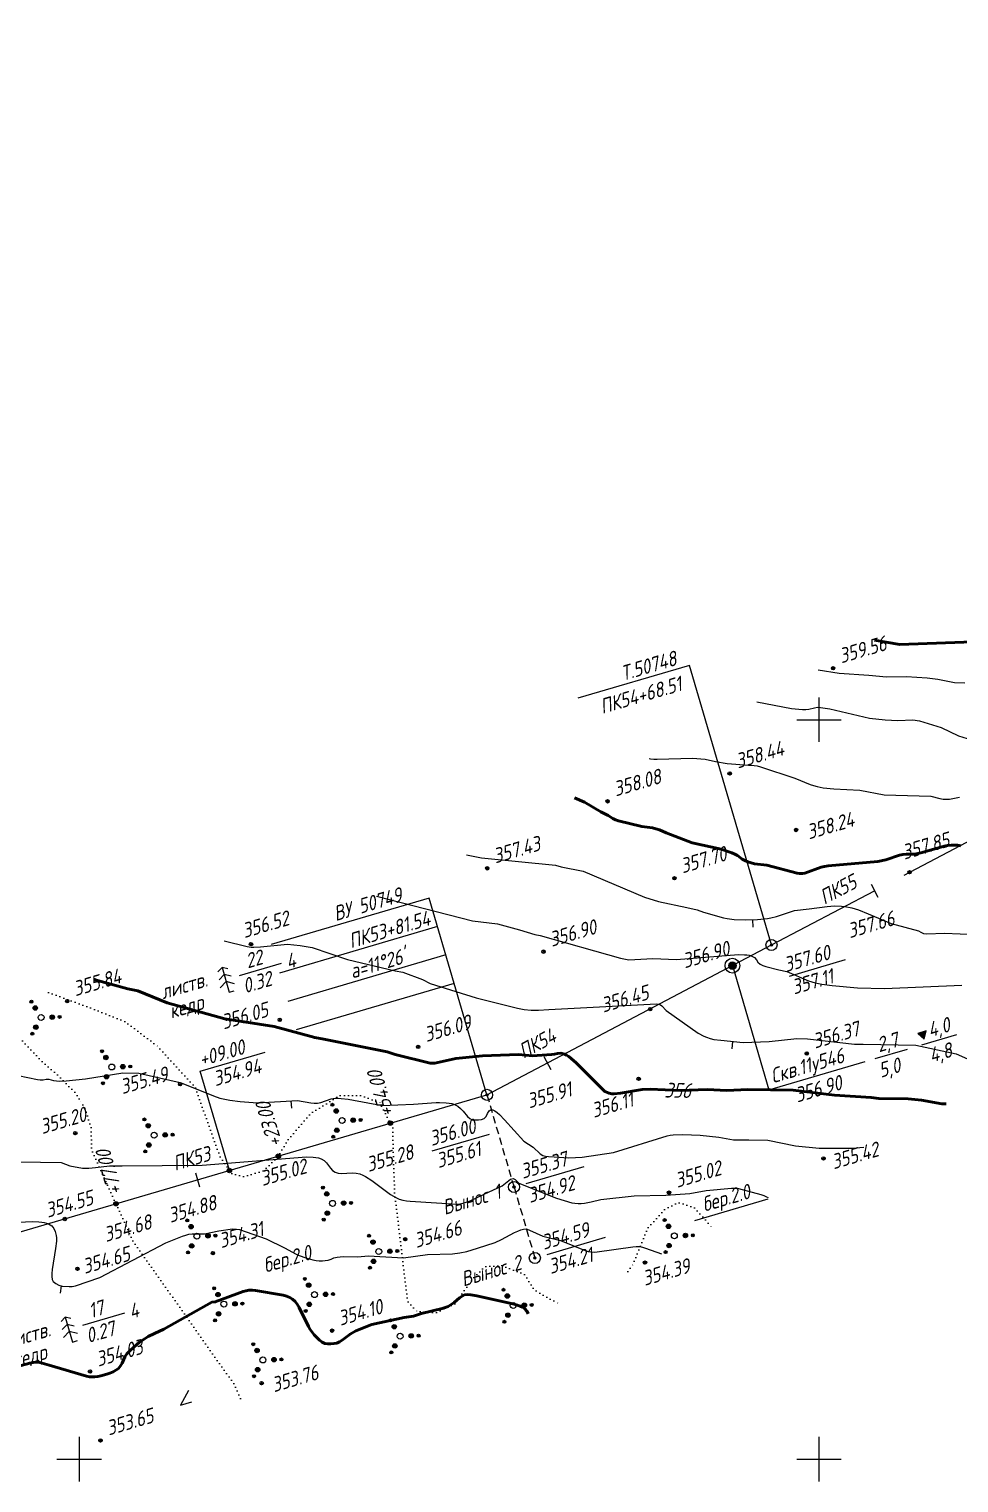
# Model space of a CAD drawing. Extents: x 1517648 to 1519685, y 2184577 to 2185456.
# Drawn here: x 1518986.5 to 1519237.8, y 2184993.6 to 2185386.8 of the extents above; entities that cross this region are included whole.
import ezdxf
from ezdxf.enums import TextEntityAlignment as Align

# ---------------------------------------------------------------- set-up
doc = ezdxf.new("R2010")
doc.units = 0
doc.linetypes.add('ИИDot', pattern=[1, 0, -1])
doc.linetypes.add('ИИHidden', pattern=[3, 2, -1])
for name, color, linetype, lineweight in [('ИИ_ГЕОПУНКТ_025', 7, 'Continuous', 25), ('ИИ_ГЕОСЕТКА_025', 3, 'Continuous', 25), ('ИИ_КОНТУР_025', 7, 'ИИDot', 25), ('ИИ_ОТМЕТКА_025', 7, 'Continuous', 25), ('ИИ_ПИКЕТАЖ_025', 7, 'Continuous', 25), ('ИИ_РЕЛЬЕФ_025', 34, 'Continuous', 25), ('ИИ_РЕЛЬЕФ_050', 34, 'Continuous', 50), ('ИИ_СКВАЖИНА_025', 7, 'Continuous', 25), ('ИИ_ТЕКСТ_025', 7, 'Continuous', 25), ('ИИ_ТРАССА_ТРУБ_025', 7, 'Continuous', 25), ('ИИ_УГОДЬЯ_025', 7, 'Continuous', 25)]:
    doc.layers.add(name, color=color, linetype=linetype, lineweight=lineweight)
doc.styles.add('VNIPISIMPLEXCUR', font='simplex.shx', dxfattribs={"width": 0.8, "oblique": 15})

# ---------------------------------------------------------------- blocks, each defined once
blk = doc.blocks.new('PICKET')
at = {"color": 0, "linetype": 'Continuous', "lineweight": 25}
for p, q in [((-0.23, 0), (0.23, 0)), ((0, 0.23), (0, -0.23))]:
    blk.add_line(p, q, dxfattribs=at)
blk.add_circle((0, 0), 0.23, dxfattribs=at)
at = {"color": 0, "linetype": 'Continuous', "style": 'VNIPISIMPLEXCUR', "oblique": 15, "width": 0.8}
blk.add_attdef('OTMETKA', (1.25, 0.3), '', height=2, dxfattribs=at)
at = {"color": 8, "linetype": 'Continuous', "style": 'VNIPISIMPLEXCUR', "oblique": 15, "width": 0.8, "flags": 1}
blk.add_attdef('NOMER', (1.25, -2.7), '', height=2, dxfattribs=at)
blk = doc.blocks.new('ИИ053952')
at = {"linetype": 'Continuous', "lineweight": 25}
h = blk.add_hatch(color=0, dxfattribs=at)
edge = h.paths.add_edge_path()
edge.add_arc((-1.31, 2.13), 0.2, 0, 360)
h = blk.add_hatch(color=0, dxfattribs=at)
edge = h.paths.add_edge_path()
edge.add_arc((-0.79, 1.28), 0.3, 0, 360)
h = blk.add_hatch(color=0, dxfattribs=at)
edge = h.paths.add_edge_path()
edge.add_arc((1.5, 0.04), 0.3, 0, 360)
h = blk.add_hatch(color=0, dxfattribs=at)
edge = h.paths.add_edge_path()
edge.add_arc((2.5, 0.07), 0.2, 0, 360)
h = blk.add_hatch(color=0, dxfattribs=at)
edge = h.paths.add_edge_path()
edge.add_arc((-0.71, -1.32), 0.3, 0, 360)
h = blk.add_hatch(color=0, dxfattribs=at)
edge = h.paths.add_edge_path()
edge.add_arc((-1.19, -2.2), 0.2, 0, 360)
at = {"color": 0, "linetype": 'Continuous', "lineweight": 25}
for centre, radius in [((-1.31, 2.13), 0.2), ((-0.79, 1.28), 0.3), ((0, 0), 0.4), ((1.5, 0.04), 0.3), ((2.5, 0.07), 0.2), ((-0.71, -1.32), 0.3), ((-1.19, -2.2), 0.2)]:
    blk.add_circle(centre, radius, dxfattribs=at)
blk = doc.blocks.new('ИИ05382')
at = {"color": 0, "linetype": 'Continuous', "lineweight": 25}
blk.add_lwpolyline([(1.6, 1.6), (0, 0), (1.6, 0)], dxfattribs=at)
blk = doc.blocks.new('ИИ050052Р')
at = {"linetype": 'Continuous', "lineweight": 25}
h = blk.add_hatch(color=0, dxfattribs=at)
edge = h.paths.add_edge_path()
edge.add_arc((0, 0), 0.15, 0, 360)
at = {"color": 0, "linetype": 'Continuous', "lineweight": 25}
for radius in [0.75, 0.15]:
    blk.add_circle((0, 0), radius, dxfattribs=at)
at = {"color": 0, "linetype": 'Continuous', "style": 'VNIPISIMPLEXCUR', "oblique": 15, "width": 0.8}
for tag, p in [('CENTRE', (1.45, 0.7)), ('HEIGHT', (1.45, -2.7))]:
    blk.add_attdef(tag, p, '', height=2, dxfattribs=at)
for tag, p in [('NUMBER', (-2, -1)), ('STATIONING', (-2, -4.4)), ('ALPHA', (-2, -7.8))]:
    blk.add_attdef(tag, text='', height=2, dxfattribs=at).set_placement(p, align=Align.RIGHT)
at = {"color": 253, "linetype": 'Continuous', "style": 'VNIPISIMPLEXCUR', "oblique": 15, "width": 0.8, "flags": 1}
blk.add_attdef('NOTE', text='', height=1.6, dxfattribs=at).set_placement((-2, -10.8), align=Align.RIGHT)
blk = doc.blocks.new('ИИ15001')
at = {"color": 0, "linetype": 'Continuous', "lineweight": 25}
blk.add_lwpolyline([(0, 1), (0, -1)], dxfattribs=at)
at = {"color": 0, "linetype": 'Continuous', "lineweight": 25, "style": 'VNIPISIMPLEXCUR', "oblique": 15, "width": 0.8}
blk.add_attdef('STATIONING', text='', height=2, dxfattribs=at).set_placement((0, 2), align=Align.CENTER)
at = {"color": 7, "linetype": 'Continuous', "lineweight": 25, "style": 'VNIPISIMPLEXCUR', "oblique": 15, "width": 0.8}
blk.add_attdef('HEIGHT', text='', height=2, dxfattribs=at).set_placement((0, -2), align=Align.TOP_CENTER)
blk = doc.blocks.new('ИИ15002')
at = {"linetype": 'Continuous', "lineweight": 25}
h = blk.add_hatch(color=0, dxfattribs=at)
edge = h.paths.add_edge_path()
edge.add_arc((0, 0), 0.3, 0, 360)
at = {"color": 0, "linetype": 'Continuous', "lineweight": 25}
blk.add_circle((0, 0), 0.3, dxfattribs=at)
at = {"color": 0, "linetype": 'Continuous', "style": 'VNIPISIMPLEXCUR', "oblique": 15, "width": 0.8}
blk.add_attdef('STATIONING', (1, 1.3), '', height=2, rotation=90, dxfattribs=at)
at = {"color": 7, "linetype": 'Continuous', "style": 'VNIPISIMPLEXCUR', "oblique": 15, "width": 0.8}
blk.add_attdef('HEIGHT', text='', height=2, dxfattribs=at).set_placement((0, -1.3), align=Align.TOP_CENTER)
blk = doc.blocks.new('*U22')
at = {"color": 0, "linetype": 'ByBlock', "lineweight": -2}
for points in [[(0, 27.72), (-22.27, 27.72)], [(0, 15.72), (0, 27.72)], [(0, 23.72), (-22.27, 23.72)], [(0, 19.72), (-22.27, 19.72)], [(0, 15.72), (-22.27, 15.72)], [(0, 0), (0, 15.72)]]:
    blk.add_lwpolyline(points, dxfattribs=at)
blk = doc.blocks.new('ИИ25001')
at = {"linetype": 'Continuous'}
h = blk.add_hatch(color=0, dxfattribs=at)
edge = h.paths.add_edge_path()
edge.add_arc((0, 0), 0.5, 0, 360)
at = {"color": 0, "linetype": 'Continuous'}
for radius in [1, 0.5]:
    blk.add_circle((0, 0), radius, dxfattribs=at)
at = {"color": 0, "style": 'VNIPISIMPLEXCUR', "oblique": 15, "width": 0.8}
for tag, p in [('NUMBER', (2, 0.7)), ('STS', (14.22, 0.7)), ('EGWL', (38.32, 0.7)), ('TFS', (19.08, -1)), ('HEIGHT', (2, -2.7)), ('FS', (14.22, -2.7)), ('AGWL', (36.59, -2.7))]:
    blk.add_attdef(tag, p, '', height=2, dxfattribs=at)
at = {"color": 253, "style": 'VNIPISIMPLEXCUR', "oblique": 15, "width": 0.8, "flags": 1}
for tag, p in [('DATE', (-2.5, -0.8)), ('NOTE1', (-2.5, -3.2)), ('NOTE2', (-2.5, -5.6))]:
    blk.add_attdef(tag, text='', height=1.6, dxfattribs=at).set_placement(p, align=Align.RIGHT)
blk = doc.blocks.new('ИИ053672А')
at = {"color": 0, "linetype": 'Continuous'}
for points in [[(0.85, 2.01), (0, 2.5), (-0.85, 2.01)], [(0.7, 3.1), (0, 3.5), (-0.7, 3.1)], [(0, 3.5), (0, 0), (0.7, 0)], [(1, 0.92), (0, 1.5), (-1, 0.92)]]:
    blk.add_lwpolyline(points, dxfattribs=at)
at = {"color": 0, "linetype": 'Continuous', "style": 'VNIPISIMPLEXCUR', "oblique": 15, "width": 0.8}
blk.add_attdef('RACE1', text='', height=2, dxfattribs=at).set_placement((-2, 2.25), align=Align.RIGHT)
blk.add_attdef('HEIGHT', (2, 2.25), '', height=2, dxfattribs=at)
blk.add_attdef('DISTANCE', text='', height=2, dxfattribs=at).set_placement((8.5, 1.75), align=Align.MIDDLE_LEFT)
blk.add_attdef('RACE2', text='', height=2, dxfattribs=at).set_placement((-2, 1.25), align=Align.TOP_RIGHT)
blk.add_attdef('THICKNESS', text='', height=2, dxfattribs=at).set_placement((2, 1.25), align=Align.TOP_LEFT)
blk = doc.blocks.new('ИИ053296')
at = {"color": 0, "linetype": 'Continuous', "lineweight": 25}
blk.add_lwpolyline([(0, 0), (1, 0)], dxfattribs=at)
blk = doc.blocks.new('ИИ05012')
at = {"color": 0, "linetype": 'Continuous', "flags": 128}
for points in [[(0, 3), (0, -3)], [(-3, 0), (3, 0)]]:
    blk.add_lwpolyline(points, dxfattribs=at)
blk = doc.blocks.new('ИИ25002')
at = {"linetype": 'Continuous'}
blk.add_hatch(color=0, dxfattribs=at).paths.add_polyline_path([(0.58, 1), (-0.58, 1), (0, 0)])
at = {"color": 0, "linetype": 'Continuous', "flags": 128}
blk.add_lwpolyline([(0.58, 1), (-0.58, 1), (0, 0)], close=True, dxfattribs=at)

msp = doc.modelspace()

# ---------------------------------------------------------------- linework, layer by layer
at = {"layer": 'ИИ_ГЕОПУНКТ_025'}
for points in [[(1519187.17, 2185139.08), (1519164.966, 2185214.653), (1519134.786, 2185205.786)], [(1519192.003, 2185130.666), (1519207.149, 2185135.116)], [(1519095.415, 2185083.35), (1519110.901, 2185087.9)], [(1519120.816, 2185074.573), (1519136.52, 2185079.187)], [(1519126.549, 2185055.387), (1519142.253, 2185060.001)]]:
    msp.add_lwpolyline(points, dxfattribs=at)
at = {"layer": 'ИИ_КОНТУР_025', "flags": 128}
for points in [[(1518991.685, 2185126.252), (1519000, 2185123.185)], [(1519000, 2185097.44), (1518999.037, 2185099.043), (1518994.692, 2185103.384), (1518989.304, 2185108.247), (1518983.047, 2185114.846), (1518976.926, 2185121.918)], [(1519000, 2185123.185), (1519002.683, 2185122.195), (1519012.417, 2185118.374), (1519021.107, 2185111.775), (1519031.362, 2185100.661), (1519038.006, 2185081.999), (1519041.135, 2185077.31), (1519044.611, 2185076.442), (1519049.825, 2185078.005), (1519053.649, 2185081.652), (1519056.43, 2185086.34), (1519062.514, 2185093.461), (1519070.335, 2185098.323), (1519076.245, 2185098.323), (1519081.285, 2185096.413), (1519084.761, 2185089.64), (1519084.935, 2185082.173), (1519085.283, 2185072.1), (1519088.787, 2185042.675), (1519091.221, 2185040.07), (1519096.261, 2185039.549), (1519101.476, 2185041.98), (1519106.69, 2185049.1), (1519109.645, 2185052.053), (1519114.164, 2185052.4), (1519120.421, 2185049.969), (1519123.028, 2185045.801), (1519126.852, 2185043.543), (1519130.171, 2185041.849)], [(1519043.593, 2185016.428), (1519041.819, 2185020.382), (1519014.516, 2185059.038), (1519003.383, 2185083.587), (1519003.209, 2185089.665), (1519001.645, 2185094.701), (1519000, 2185097.44)], [(1519148.301, 2185050.767), (1519149.687, 2185052.572), (1519153.684, 2185062.47), (1519158.377, 2185067.68), (1519162.027, 2185069.417), (1519166.373, 2185068.027), (1519171.007, 2185062.736)]]:
    msp.add_lwpolyline(points, dxfattribs=at)
at = {"layer": 'ИИ_ПИКЕТАЖ_025', "color": 4, "elevation": 354.94}
msp.add_lwpolyline([(1519040.617, 2185078.087), (1519032.726, 2185104.944), (1519050.289, 2185110.104)], dxfattribs=at)
at = {"layer": 'ИИ_РЕЛЬЕФ_025'}
for points, elevation in [([(1519199.771, 2185213.536), (1519205.49, 2185212.601), (1519213.465, 2185212.092), (1519218.264, 2185211.597), (1519223.637, 2185211.721), (1519229.299, 2185211.342), (1519232.183, 2185210.989), (1519236.625, 2185210.082), (1519239.413, 2185209.974)], 359.5), ([(1519183.224, 2185204.819), (1519192.613, 2185203.054), (1519195.538, 2185202.772), (1519196.474, 2185202.77), (1519197.283, 2185202.883), (1519198.839, 2185203.237), (1519199.624, 2185203.36), (1519200.45, 2185203.337), (1519202.958, 2185202.988), (1519213.679, 2185200.382), (1519217.936, 2185199.943), (1519221.292, 2185199.789), (1519225.353, 2185199.937), (1519227.227, 2185199.679), (1519233.035, 2185197.934), (1519237.751, 2185195.608), (1519247.095, 2185192.802)], 359), ([(1519154.108, 2185189.478), (1519154.472, 2185189.413), (1519155.351, 2185189.332), (1519156.226, 2185189.327), (1519165.852, 2185189.618), (1519169.268, 2185189.357), (1519172.02, 2185188.72), (1519175.187, 2185188.17), (1519180.944, 2185187.696), (1519182.469, 2185187.621), (1519183.314, 2185187.498), (1519184.17, 2185187.297), (1519193.469, 2185184.209), (1519197.596, 2185182.474), (1519198.501, 2185182.173), (1519199.478, 2185181.915), (1519201.168, 2185181.611), (1519204.001, 2185181.33), (1519211.018, 2185180.911), (1519217.667, 2185179.7), (1519230.214, 2185179.354), (1519232.696, 2185178.709), (1519233.57, 2185178.553), (1519234.524, 2185178.5), (1519235.326, 2185178.55), (1519236.185, 2185178.671), (1519238.025, 2185179.073)], 358.5), ([(1519104.694, 2185163.432), (1519108.731, 2185162.626), (1519128.764, 2185160.655), (1519130.29, 2185160.231), (1519136.265, 2185159.018), (1519152.834, 2185152.033), (1519156.583, 2185150.79), (1519164.319, 2185149.248), (1519167.048, 2185148.541), (1519168.778, 2185147.92), (1519174.212, 2185146.396), (1519175.16, 2185146.206), (1519177.087, 2185145.971), (1519180.217, 2185145.86), (1519183.379, 2185145.956), (1519186.067, 2185146.208), (1519186.997, 2185146.373), (1519188.567, 2185146.816), (1519193.437, 2185148.382), (1519197.353, 2185148.869), (1519202.256, 2185149.525), (1519204.192, 2185149.638), (1519206.102, 2185149.59), (1519207.044, 2185149.489), (1519208.877, 2185149.126), (1519210.68, 2185148.579), (1519213.345, 2185147.526), (1519219.527, 2185144.851), (1519226.962, 2185142.943), (1519227.563, 2185142.498), (1519228.254, 2185142.139), (1519229.149, 2185142.048), (1519233.913, 2185142.298), (1519242.399, 2185141.897)], 357.5), ([(1519080.357, 2185152.289), (1519106.368, 2185145.589), (1519113.134, 2185144.749), (1519119.049, 2185143.197), (1519123.211, 2185141.882), (1519124.666, 2185141.66), (1519146.336, 2185135.509), (1519148.589, 2185135.085), (1519155.061, 2185135.387), (1519161.509, 2185135.171), (1519178.281, 2185136.477), (1519179.863, 2185136.441), (1519180.548, 2185136.382), (1519181.154, 2185136.293), (1519181.674, 2185136.17), (1519182.569, 2185135.706), (1519183.088, 2185135.09), (1519183.508, 2185134.448), (1519184.109, 2185133.902), (1519184.823, 2185133.555), (1519185.629, 2185133.267), (1519189.161, 2185132.309), (1519191.326, 2185131.881), (1519197.167, 2185129.412), (1519198.996, 2185128.854), (1519200.756, 2185128.486), (1519203.587, 2185128.11), (1519210.455, 2185127.473), (1519217.717, 2185127.324), (1519238.617, 2185128.197)], 357), ([(1519039.24, 2185140.215), (1519045.412, 2185138.634), (1519046.522, 2185138.485), (1519047.254, 2185138.47), (1519049.01, 2185138.554), (1519056.3, 2185139.308), (1519059.714, 2185138.949), (1519062.977, 2185138.357), (1519072.555, 2185135.122), (1519085.455, 2185132.065), (1519087.467, 2185131.717), (1519092.815, 2185129.723), (1519094.919, 2185128.63), (1519107.325, 2185124.789), (1519118.511, 2185121.94), (1519120.345, 2185121.648), (1519122.225, 2185121.479), (1519124.148, 2185121.446), (1519127.002, 2185121.586), (1519156.125, 2185123.159), (1519156.865, 2185123.054), (1519157.511, 2185122.62), (1519158.663, 2185121.353), (1519167.376, 2185115.214), (1519168.866, 2185114.413), (1519169.584, 2185114.1), (1519170.59, 2185113.761), (1519171.562, 2185113.533), (1519173.442, 2185113.291), (1519179.485, 2185112.73), (1519186.524, 2185112.922), (1519194.002, 2185113.809), (1519196.953, 2185113.702), (1519209.614, 2185112.252), (1519212.004, 2185112.277), (1519226.186, 2185111.94), (1519237.061, 2185109.632), (1519240.208, 2185108.305)], 356.5), ([(1518983.47, 2185103.806), (1518988.736, 2185102.676), (1518989.442, 2185102.602), (1518990.31, 2185102.642), (1518991.052, 2185102.766), (1518991.778, 2185102.807), (1518993.069, 2185102.445), (1518993.889, 2185102.295), (1518994.62, 2185102.273), (1518996.447, 2185102.359), (1519001.727, 2185102.83), (1519011.767, 2185104.466), (1519016.111, 2185104.384), (1519027.298, 2185101.843), (1519032.078, 2185100.021), (1519036.324, 2185098.24), (1519038.061, 2185097.667), (1519038.939, 2185097.414), (1519040.75, 2185097.056), (1519043.528, 2185096.741), (1519048.197, 2185096.353), (1519059.003, 2185097.046), (1519062.651, 2185096.362), (1519063.549, 2185096.269), (1519064.429, 2185096.271), (1519065.372, 2185096.501), (1519068.152, 2185097.459), (1519069.212, 2185097.634), (1519070.011, 2185097.644), (1519070.865, 2185097.589), (1519072.696, 2185097.332), (1519081.916, 2185095.687), (1519090.415, 2185095.977), (1519096.487, 2185096.443), (1519097.438, 2185096.467), (1519099.22, 2185096.408), (1519100.037, 2185096.313), (1519100.793, 2185096.164), (1519101.483, 2185095.956), (1519102.365, 2185095.494), (1519103.125, 2185094.857), (1519103.794, 2185094.125), (1519104.99, 2185092.68), (1519105.579, 2185092.122), (1519106.205, 2185091.777), (1519107.053, 2185091.779), (1519107.919, 2185091.768), (1519108.744, 2185091.847), (1519109.467, 2185092.119), (1519109.992, 2185092.699), (1519110.389, 2185093.52), (1519110.843, 2185094.17), (1519111.407, 2185094.56), (1519111.862, 2185094.459), (1519112.388, 2185094.18), (1519112.976, 2185093.747), (1519113.616, 2185093.183), (1519115.016, 2185091.756), (1519120.209, 2185086.032), (1519122.756, 2185084.392), (1519124.664, 2185082.558), (1519125.361, 2185082.132), (1519126.085, 2185081.937), (1519126.849, 2185081.861), (1519128.408, 2185081.81), (1519132.394, 2185081.502), (1519135.948, 2185081.663), (1519144.47, 2185082.907), (1519158.997, 2185087.438), (1519159.82, 2185087.615), (1519160.625, 2185087.703), (1519163.228, 2185087.799), (1519167.865, 2185087.608), (1519172.939, 2185087.105), (1519176.92, 2185086.381), (1519179.464, 2185086.363), (1519181.044, 2185086.387), (1519186.211, 2185086.301), (1519193.659, 2185084.756), (1519200.037, 2185084.155), (1519202.571, 2185084.114), (1519208.997, 2185084.15), (1519212.1, 2185084.396)], 355.5), ([(1518983.941, 2185080.459), (1518995.132, 2185080.201), (1518997.433, 2185079.379), (1519000.878, 2185078.749), (1519001.807, 2185078.681), (1519002.654, 2185078.689), (1519004.454, 2185078.846), (1519008.182, 2185079.331), (1519011.633, 2185079.322), (1519033.247, 2185079.535), (1519061.461, 2185081.738), (1519063.226, 2185081.689), (1519064.018, 2185081.601), (1519064.741, 2185081.462), (1519065.384, 2185081.267), (1519066.236, 2185080.788), (1519066.887, 2185080.143), (1519067.955, 2185078.731), (1519068.53, 2185078.112), (1519069.194, 2185077.582), (1519070.01, 2185077.348), (1519070.897, 2185077.287), (1519073.844, 2185077.449), (1519074.875, 2185077.39), (1519075.905, 2185077.16), (1519076.67, 2185076.853), (1519077.457, 2185076.44), (1519079.086, 2185075.374), (1519084.129, 2185071.605), (1519084.953, 2185071.092), (1519085.762, 2185070.663), (1519086.553, 2185070.335), (1519087.533, 2185070.052), (1519088.498, 2185069.871), (1519089.45, 2185069.77), (1519102.323, 2185068.96), (1519103.413, 2185069.106), (1519104.128, 2185069.296), (1519105.753, 2185069.89), (1519109.512, 2185071.633), (1519114.356, 2185073.972), (1519116.653, 2185075.735), (1519117.318, 2185075.929), (1519117.874, 2185075.67), (1519118.849, 2185074.618), (1519129.049, 2185070.565), (1519133.209, 2185069.368), (1519134.048, 2185069.226), (1519134.893, 2185069.14), (1519135.761, 2185069.16), (1519136.636, 2185069.261), (1519138.399, 2185069.62), (1519141.047, 2185070.214), (1519150.085, 2185071.18), (1519158.653, 2185071.407), (1519165.123, 2185071.826), (1519169.555, 2185072.663), (1519176.404, 2185073.284), (1519177.356, 2185073.275), (1519178.293, 2185073.206), (1519184.298, 2185071.597), (1519185.135, 2185071.293), (1519185.855, 2185070.982), (1519186.263, 2185070.777)], 355), ([(1518972.408, 2185063.57), (1518987.389, 2185064.269), (1518989.125, 2185064.197), (1518989.89, 2185064.118), (1518990.577, 2185064.005), (1518991.178, 2185063.856), (1518991.685, 2185063.667), (1518992.591, 2185063.101), (1518993.137, 2185062.417), (1518993.471, 2185061.575), (1518993.74, 2185060.535), (1518993.835, 2185059.833), (1518993.829, 2185058.98), (1518993.596, 2185056.94), (1518992.684, 2185051.258), (1518992.609, 2185050.258), (1518992.619, 2185049.372), (1518992.734, 2185048.63), (1518992.973, 2185048.061), (1518993.692, 2185047.551), (1518994.48, 2185047.098), (1518995.388, 2185046.822), (1518997.334, 2185046.689), (1518998.143, 2185046.739), (1518998.966, 2185046.906), (1519005.585, 2185049.114), (1519023.442, 2185058.534), (1519027.941, 2185060.344), (1519028.805, 2185060.622), (1519029.638, 2185060.823), (1519030.533, 2185060.943), (1519031.392, 2185060.976), (1519033.907, 2185060.924), (1519037.723, 2185061.756), (1519041.487, 2185062.285), (1519043.366, 2185062.131), (1519050.548, 2185059.572), (1519055.552, 2185057.145), (1519058.627, 2185055.431), (1519059.464, 2185055.062), (1519061.258, 2185054.43), (1519063.169, 2185053.902), (1519064.061, 2185053.72), (1519064.851, 2185053.614), (1519065.749, 2185053.602), (1519066.54, 2185053.706), (1519067.324, 2185053.858), (1519068.091, 2185054.108), (1519068.849, 2185054.419), (1519069.734, 2185054.66), (1519070.525, 2185054.743), (1519071.419, 2185054.77), (1519075.338, 2185054.689), (1519078.151, 2185054.983), (1519087.693, 2185054.487), (1519094.178, 2185055.327), (1519100.962, 2185055.541), (1519102.918, 2185055.785), (1519104.811, 2185056.195), (1519107.671, 2185057.045), (1519112.452, 2185058.606), (1519114.185, 2185059.454), (1519117.715, 2185061.325), (1519118.564, 2185061.702), (1519119.382, 2185061.999), (1519120.162, 2185062.194), (1519120.896, 2185062.266), (1519123.586, 2185061.167), (1519125.347, 2185060.347), (1519130.113, 2185059.184), (1519136.801, 2185056.444), (1519137.628, 2185056.196), (1519138.375, 2185056.037), (1519139.27, 2185055.976), (1519140.05, 2185056.046), (1519149.717, 2185057.466), (1519150.593, 2185057.518), (1519151.452, 2185057.479), (1519152.268, 2185057.316), (1519153.074, 2185057.105), (1519157.397, 2185055.562)], 354.5)]:
    msp.add_lwpolyline(points, dxfattribs=dict(at, elevation=elevation))
at = {"layer": 'ИИ_РЕЛЬЕФ_050'}
for points, elevation in [([(1519214.983, 2185221.55), (1519221.9, 2185220.354), (1519244.098, 2185221.159)], 360), ([(1519133.946, 2185178.851), (1519136.659, 2185177.731), (1519141.08, 2185175.059), (1519143.03, 2185174.073), (1519144.25, 2185173.265), (1519144.983, 2185172.897), (1519145.795, 2185172.628), (1519152.128, 2185171.113), (1519155.046, 2185170.714), (1519155.95, 2185170.516), (1519156.907, 2185170.193), (1519158.696, 2185169.429), (1519165.75, 2185166.672), (1519173.604, 2185164.953), (1519176.42, 2185164.02), (1519177.287, 2185163.65), (1519177.992, 2185163.239), (1519179.285, 2185162.323), (1519179.945, 2185161.939), (1519180.805, 2185161.595), (1519182.552, 2185161.062), (1519185.872, 2185160.645), (1519194.092, 2185158.485), (1519194.742, 2185158.379), (1519195.536, 2185158.37), (1519196.168, 2185158.512), (1519200.608, 2185160.088), (1519201.472, 2185160.308), (1519202.485, 2185160.469), (1519215.948, 2185161.637), (1519218.113, 2185162.095), (1519221.824, 2185163.338), (1519222.696, 2185163.531), (1519223.543, 2185163.62), (1519224.353, 2185163.631), (1519225.95, 2185163.605), (1519227.891, 2185164.06), (1519233.834, 2185165.763), (1519234.79, 2185165.948), (1519235.722, 2185166.068), (1519236.626, 2185166.108), (1519237.497, 2185166.054), (1519238.33, 2185165.892)], 358), ([(1519003.984, 2185129.863), (1519004.978, 2185129.494), (1519008.524, 2185128.461), (1519013.137, 2185127.219), (1519015.836, 2185126.692), (1519023.785, 2185123.42), (1519039.423, 2185119.141), (1519052.738, 2185116.998), (1519063.67, 2185114.018), (1519066.188, 2185113.642), (1519083.24, 2185110.175), (1519085.425, 2185109.485), (1519094.872, 2185107.123), (1519096.114, 2185107.139), (1519101.833, 2185108.331), (1519109.028, 2185109.067), (1519118.78, 2185109.421), (1519122.534, 2185109.134), (1519127.709, 2185109.427), (1519128.544, 2185109.55), (1519129.354, 2185109.731), (1519130.212, 2185109.795), (1519131.192, 2185109.564), (1519131.756, 2185109.284), (1519132.364, 2185108.896), (1519133.012, 2185108.411), (1519134.408, 2185107.199), (1519142.087, 2185099.448), (1519143.244, 2185098.966), (1519144.014, 2185098.823), (1519144.664, 2185098.82), (1519146.312, 2185098.993), (1519152.248, 2185100.017), (1519154.405, 2185100.108), (1519162.456, 2185099.716), (1519169.825, 2185099.955), (1519175.101, 2185099.725), (1519180.785, 2185099.948), (1519193, 2185099.837), (1519204.23, 2185098.421), (1519214.078, 2185097.803), (1519216.23, 2185097.512), (1519224.092, 2185097.468), (1519227.755, 2185097.1), (1519233.234, 2185096.107), (1519234.355, 2185096.121)], 356), ([(1518973.425, 2185022.438), (1518986.627, 2185025.987), (1518987.543, 2185026.164), (1518988.449, 2185026.223), (1518989.321, 2185026.119), (1518991.905, 2185025.405), (1519001.987, 2185022.415), (1519002.78, 2185022.283), (1519003.502, 2185022.252), (1519004.253, 2185022.276), (1519005.036, 2185022.365), (1519005.853, 2185022.528), (1519007.459, 2185022.966), (1519008.322, 2185023.261), (1519009.165, 2185023.613), (1519009.941, 2185024.03), (1519010.605, 2185024.516), (1519011.167, 2185025.199), (1519011.597, 2185025.99), (1519012.37, 2185027.713), (1519012.908, 2185028.517), (1519013.484, 2185029.155), (1519014.834, 2185030.415), (1519016.336, 2185031.602), (1519017.856, 2185032.656), (1519018.677, 2185033.15), (1519020.366, 2185033.99), (1519022.929, 2185035.158), (1519035.907, 2185042.436), (1519036.812, 2185042.55), (1519044.306, 2185045.353), (1519045.136, 2185045.558), (1519045.908, 2185045.685), (1519046.853, 2185045.722), (1519047.712, 2185045.64), (1519055.134, 2185044.349), (1519056.065, 2185044.1), (1519056.923, 2185043.763), (1519057.683, 2185043.311), (1519058.377, 2185042.667), (1519058.97, 2185041.903), (1519059.478, 2185041.039), (1519061.984, 2185035.839), (1519062.462, 2185035.054), (1519063.557, 2185033.662), (1519064.231, 2185032.906), (1519064.948, 2185032.204), (1519065.674, 2185031.626), (1519066.379, 2185031.243), (1519067.205, 2185031.17), (1519068.033, 2185031.169), (1519068.864, 2185031.253), (1519069.695, 2185031.386), (1519070.423, 2185031.721), (1519071.137, 2185032.191), (1519073.258, 2185033.838), (1519074.84, 2185034.675), (1519079.108, 2185036.418), (1519087.9, 2185038.28), (1519090.35, 2185038.653), (1519092.56, 2185039.358), (1519098.119, 2185040.716), (1519098.972, 2185041.003), (1519099.77, 2185041.334), (1519100.604, 2185041.816), (1519101.377, 2185042.403), (1519102.811, 2185043.615), (1519103.508, 2185044.098), (1519104.214, 2185044.407), (1519105.049, 2185044.512), (1519105.871, 2185044.435), (1519107.506, 2185044.173), (1519117.618, 2185041.958), (1519118.459, 2185041.692), (1519119.215, 2185041.405), (1519119.874, 2185041.092), (1519120.422, 2185040.751), (1519121.135, 2185039.934), (1519121.388, 2185039.27)], 354)]:
    msp.add_lwpolyline(points, dxfattribs=dict(at, elevation=elevation))
at = {"layer": 'ИИ_СКВАЖИНА_025', "flags": 128}
for points in [[(1519176.606, 2185133.512), (1519186.474, 2185099.926), (1519212.457, 2185107.56)], [(1519227.829, 2185112.077), (1519237.289, 2185114.856)], [(1519215.248, 2185108.38), (1519223.903, 2185110.923)]]:
    msp.add_lwpolyline(points, dxfattribs=at)
at = {"layer": 'ИИ_ТЕКСТ_025'}
msp.add_lwpolyline([(1519186.213, 2185070.333), (1519166.341, 2185064.494)], dxfattribs=at)
at = {"layer": 'ИИ_ТРАССА_ТРУБ_025', "color": 4}
for points in [[(1519223.067, 2185157.992), (1519419.16, 2185261.3), (1519657.402, 2185386.805)], [(1518752.808, 2184993.571), (1518822.29, 2185013.98), (1519110.24, 2185098.53), (1519187.17, 2185139.08), (1519215.034, 2185153.76)]]:
    msp.add_lwpolyline(points, dxfattribs=at)
at = {"layer": 'ИИ_ТРАССА_ТРУБ_025', "color": 4, "linetype": 'ИИHidden'}
msp.add_lwpolyline([(1519110.24, 2185098.53), (1519117.56, 2185073.63), (1519123.2, 2185054.42)], dxfattribs=at)
at = {"layer": 'ИИ_УГОДЬЯ_025'}
for points in [[(1519043.389, 2185130.839), (1519054.727, 2185134.17)], [(1519000.976, 2185036.226), (1519012.315, 2185039.557)]]:
    msp.add_lwpolyline(points, dxfattribs=at)

# ---------------------------------------------------------------- block references
at = {"layer": 'ИИ_ГЕОПУНКТ_025'}
ref = msp.add_blockref('ИИ050052Р', (1519187.17, 2185139.08, 357.11), dxfattribs=dict(at, xscale=2, yscale=2, zscale=2, rotation=16.37305555555556))
ref.add_attrib('NUMBER', 'Т.50748', dxfattribs={"layer": '0', "color": 0, "linetype": 'Continuous', "height": 4, "rotation": 16.37306, "style": 'VNIPISIMPLEXCUR', "oblique": 15, "width": 0.8}).set_placement((1519161.824, 2185214.812), align=Align.RIGHT)
ref.add_attrib('CENTRE', '357.60', (1519191.103, 2185131.678), dxfattribs={"layer": '0', "color": 0, "linetype": 'Continuous', "height": 4, "rotation": 16.37306, "style": 'VNIPISIMPLEXCUR', "oblique": 15, "width": 0.8})
ref.add_attrib('HEIGHT', '357.11', (1519193.258, 2185125.632), dxfattribs={"layer": '0', "color": 0, "linetype": 'Continuous', "height": 4, "rotation": 16.37306, "style": 'VNIPISIMPLEXCUR', "oblique": 15, "width": 0.8})
ref.add_attrib('STATIONING', 'ПК54+68.51', dxfattribs={"layer": '0', "color": 0, "linetype": 'Continuous', "height": 4, "rotation": 16.37306, "style": 'VNIPISIMPLEXCUR', "oblique": 15, "width": 0.8}).set_placement((1519163.219, 2185207.935), align=Align.RIGHT)
ref = msp.add_blockref('ИИ050052Р', (1519110.24, 2185098.53, 355.61), dxfattribs=dict(at, xscale=2, yscale=2, zscale=2, rotation=16.37305555555556))
ref.add_attrib('NUMBER', 'ВУ 50749', dxfattribs={"layer": '0', "color": 0, "linetype": 'Continuous', "height": 4, "rotation": 16.37306, "style": 'VNIPISIMPLEXCUR', "oblique": 15, "width": 0.8}).set_placement((1519087.563, 2185150.858), align=Align.RIGHT)
ref.add_attrib('CENTRE', '356.00', (1519095.29, 2185084.675), dxfattribs={"layer": '0', "color": 0, "linetype": 'Continuous', "height": 4, "rotation": 16.37306, "style": 'VNIPISIMPLEXCUR', "oblique": 15, "width": 0.8})
ref.add_attrib('HEIGHT', '355.61', (1519097.152, 2185078.692), dxfattribs={"layer": '0', "color": 0, "linetype": 'Continuous', "height": 4, "rotation": 16.37306, "style": 'VNIPISIMPLEXCUR', "oblique": 15, "width": 0.8})
ref.add_attrib('STATIONING', 'ПК53+81.54', dxfattribs={"layer": '0', "color": 0, "linetype": 'Continuous', "height": 4, "rotation": 16.37306, "style": 'VNIPISIMPLEXCUR', "oblique": 15, "width": 0.8}).set_placement((1519095.217, 2185144.517), align=Align.RIGHT)
ref.add_attrib('ALPHA', "a=11°26'", dxfattribs={"layer": '0', "color": 0, "linetype": 'Continuous', "height": 4, "rotation": 16.37306, "style": 'VNIPISIMPLEXCUR', "oblique": 15, "width": 0.8}).set_placement((1519088.724, 2185134.333), align=Align.RIGHT)
at = {"layer": 'ИИ_ГЕОПУНКТ_025', "xscale": 2, "yscale": 2, "zscale": 2, "rotation": 16.37319113215781}
msp.add_blockref('*U22', (1519110.24, 2185098.53), dxfattribs=at)
at = {"layer": 'ИИ_ГЕОПУНКТ_025'}
ref = msp.add_blockref('ИИ050052Р', (1519117.56, 2185073.63, 354.92), dxfattribs=dict(at, xscale=2, yscale=2, zscale=2, rotation=16.37305555555556))
ref.add_attrib('NUMBER', 'Вынос 1', dxfattribs={"layer": '0', "color": 0, "linetype": 'Continuous', "height": 4, "rotation": 16.37306, "style": 'VNIPISIMPLEXCUR', "oblique": 15, "width": 0.8}).set_placement((1519114.286, 2185070.584), align=Align.RIGHT)
ref.add_attrib('CENTRE', '355.37', (1519119.948, 2185075.791), dxfattribs={"layer": '0', "color": 0, "linetype": 'Continuous', "height": 4, "rotation": 16.37306, "style": 'VNIPISIMPLEXCUR', "oblique": 15, "width": 0.8})
ref.add_attrib('HEIGHT', '354.92', (1519121.865, 2185069.266), dxfattribs={"layer": '0', "color": 0, "linetype": 'Continuous', "height": 4, "rotation": 16.37306, "style": 'VNIPISIMPLEXCUR', "oblique": 15, "width": 0.8})
ref = msp.add_blockref('ИИ050052Р', (1519123.2, 2185054.42, 354.21), dxfattribs=dict(at, xscale=2, yscale=2, zscale=2, rotation=16.37305555555556))
ref.add_attrib('NUMBER', 'Вынос 2', dxfattribs={"layer": '0', "color": 0, "linetype": 'Continuous', "height": 4, "rotation": 16.37306, "style": 'VNIPISIMPLEXCUR', "oblique": 15, "width": 0.8}).set_placement((1519119.926, 2185051.374), align=Align.RIGHT)
ref.add_attrib('CENTRE', '354.59', (1519125.588, 2185056.581), dxfattribs={"layer": '0', "color": 0, "linetype": 'Continuous', "height": 4, "rotation": 16.37306, "style": 'VNIPISIMPLEXCUR', "oblique": 15, "width": 0.8})
ref.add_attrib('HEIGHT', '354.21', (1519127.505, 2185050.056), dxfattribs={"layer": '0', "color": 0, "linetype": 'Continuous', "height": 4, "rotation": 16.37306, "style": 'VNIPISIMPLEXCUR', "oblique": 15, "width": 0.8})
at = {"layer": 'ИИ_ГЕОСЕТКА_025', "xscale": 2, "yscale": 2, "zscale": 2}
for p in [(1519200, 2185200), (1519000, 2185000), (1519200, 2185000)]:
    msp.add_blockref('ИИ05012', p, dxfattribs=at)
at = {"layer": 'ИИ_ОТМЕТКА_025', "xscale": 2, "yscale": 2, "zscale": 2, "rotation": 16.37305555555556}
for p, values in [((1519203.83, 2185213.93, 359.56), {'OTMETKA': '359.56'}), ((1519175.87, 2185185.48, 358.44), {'OTMETKA': '358.44'}), ((1519142.87, 2185177.93, 358.08), {'OTMETKA': '358.08'}), ((1519110.32, 2185159.81, 357.43), {'OTMETKA': '357.43'}), ((1519160.92, 2185157.12, 357.7), {'OTMETKA': '357.70'}), ((1519125.53, 2185137.26, 356.9), {'OTMETKA': '356.90'}), ((1518996.78, 2185123.89, 355.84), {'OTMETKA': '355.84'}), ((1519091.65, 2185111.51, 356.09), {'OTMETKA': '356.09'}), ((1519196.7, 2185109.73, 356.37), {'OTMETKA': '356.37'}), ((1519159.46, 2185072.08, 355.02), {'OTMETKA': '355.02'}), ((1519036.15, 2185055.74, 354.31), {'OTMETKA': '354.31'}), ((1519068.39, 2185034.76, 354.1), {'OTMETKA': '354.10'}), ((1519002.936, 2185023.703, 354.03), {'OTMETKA': '354.03'}), ((1519005.76, 2185005.07, 353.65), {'OTMETKA': '353.65'}), ((1519005.76, 2185005.07, 353.65), {'OTMETKA': '353.65'}), ((1519005.76, 2185005.07, 353.65), {'OTMETKA': '353.65'})]:
    msp.add_blockref('PICKET', p, dxfattribs=at).add_auto_attribs(values)
at = {"layer": 'ИИ_ОТМЕТКА_025'}
ref = msp.add_blockref('PICKET', (1519193.82, 2185170.18, 358.24), dxfattribs=dict(at, xscale=2, yscale=2, zscale=2, rotation=16.37305555555556))
ref.add_attrib('OTMETKA', '358.24', (1519197.316, 2185167.59, 358.24), dxfattribs={"layer": '0', "color": 0, "linetype": 'Continuous', "height": 4, "rotation": 16.37306, "style": 'VNIPISIMPLEXCUR', "oblique": 15, "width": 0.8})
ref = msp.add_blockref('PICKET', (1519224.514, 2185158.754, 357.85), dxfattribs=dict(at, xscale=2, yscale=2, zscale=2, rotation=16.37305555555556))
ref.add_attrib('OTMETKA', '357.85', (1519223.106, 2185162.116, 357.85), dxfattribs={"layer": '0', "color": 0, "linetype": 'Continuous', "height": 4, "rotation": 16.37306, "style": 'VNIPISIMPLEXCUR', "oblique": 15, "width": 0.8})
ref = msp.add_blockref('PICKET', (1519046.45, 2185139.32, 356.52), dxfattribs=dict(at, xscale=2, yscale=2, zscale=2, rotation=16.37305555555556))
ref.add_attrib('OTMETKA', '356.52', (1519044.707, 2185140.901, 356.52), dxfattribs={"layer": '0', "color": 0, "linetype": 'Continuous', "height": 4, "rotation": 16.37306, "style": 'VNIPISIMPLEXCUR', "oblique": 15, "width": 0.8})
ref = msp.add_blockref('PICKET', (1519176.614, 2185133.485, 356.9), dxfattribs=dict(at, xscale=2, yscale=2, zscale=2, rotation=16.37305555555556))
ref.add_attrib('OTMETKA', '356.90', (1519163.744, 2185132.719, 356.9), dxfattribs={"layer": '0', "color": 0, "linetype": 'Continuous', "height": 4, "rotation": 16.37306, "style": 'VNIPISIMPLEXCUR', "oblique": 15, "width": 0.8})
ref = msp.add_blockref('PICKET', (1519154.389, 2185121.746, 356.45), dxfattribs=dict(at, xscale=2, yscale=2, zscale=2, rotation=16.37305555555556))
ref.add_attrib('OTMETKA', '356.45', (1519141.712, 2185120.751, 356.45), dxfattribs={"layer": '0', "color": 0, "linetype": 'Continuous', "height": 4, "rotation": 16.37306, "style": 'VNIPISIMPLEXCUR', "oblique": 15, "width": 0.8})
ref = msp.add_blockref('PICKET', (1519054.22, 2185118.83, 356.05), dxfattribs=dict(at, xscale=2, yscale=2, zscale=2, rotation=16.37305555555556))
ref.add_attrib('OTMETKA', '356.05', (1519039.058, 2185116.18, 356.05), dxfattribs={"layer": '0', "color": 0, "linetype": 'Continuous', "height": 4, "rotation": 16.37306, "style": 'VNIPISIMPLEXCUR', "oblique": 15, "width": 0.8})
ref = msp.add_blockref('PICKET', (1519027.28, 2185101.43, 355.49), dxfattribs=dict(at, xscale=2, yscale=2, zscale=2, rotation=16.37305555555556))
ref.add_attrib('OTMETKA', '355.49', (1519011.698, 2185098.675, 355.49), dxfattribs={"layer": '0', "color": 0, "linetype": 'Continuous', "height": 4, "rotation": 16.37306, "style": 'VNIPISIMPLEXCUR', "oblique": 15, "width": 0.8})
ref = msp.add_blockref('PICKET', (1519151.26, 2185102.9, 356.11), dxfattribs=dict(at, xscale=2, yscale=2, zscale=2, rotation=16.37305555555556))
ref.add_attrib('OTMETKA', '356.11', (1519139.112, 2185092.272, 356.11), dxfattribs={"layer": '0', "color": 0, "linetype": 'Continuous', "height": 4, "rotation": 16.37306, "style": 'VNIPISIMPLEXCUR', "oblique": 15, "width": 0.8})
ref = msp.add_blockref('PICKET', (1518998.96, 2185088.17, 355.2), dxfattribs=dict(at, xscale=2, yscale=2, zscale=2, rotation=16.37305555555556))
ref.add_attrib('OTMETKA', '355.20', (1518990.019, 2185087.881, 355.2), dxfattribs={"layer": '0', "color": 0, "linetype": 'Continuous', "height": 4, "rotation": 16.37306, "style": 'VNIPISIMPLEXCUR', "oblique": 15, "width": 0.8})
ref = msp.add_blockref('PICKET', (1519201.23, 2185081.34, 355.42), dxfattribs=dict(at, xscale=2, yscale=2, zscale=2, rotation=16.37305555555556))
ref.add_attrib('OTMETKA', '355.42', (1519204.003, 2185078.366, 355.42), dxfattribs={"layer": '0', "color": 0, "linetype": 'Continuous', "height": 4, "rotation": 16.37306, "style": 'VNIPISIMPLEXCUR', "oblique": 15, "width": 0.8})
ref = msp.add_blockref('PICKET', (1518996.124, 2185064.962, 354.55), dxfattribs=dict(at, xscale=2, yscale=2, zscale=2, rotation=16.37305555555556))
ref.add_attrib('OTMETKA', '354.55', (1518991.507, 2185065.252, 354.55), dxfattribs={"layer": '0', "color": 0, "linetype": 'Continuous', "height": 4, "rotation": 16.37306, "style": 'VNIPISIMPLEXCUR', "oblique": 15, "width": 0.8})
ref = msp.add_blockref('PICKET', (1519088.15, 2185059.47, 354.66), dxfattribs=dict(at, xscale=2, yscale=2, zscale=2, rotation=16.37305555555556))
ref.add_attrib('OTMETKA', '354.66', (1519091.15, 2185057.08, 354.66), dxfattribs={"layer": '0', "color": 0, "linetype": 'Continuous', "height": 4, "rotation": 16.37306, "style": 'VNIPISIMPLEXCUR', "oblique": 15, "width": 0.8})
ref = msp.add_blockref('PICKET', (1518999.52, 2185051.496, 354.65), dxfattribs=dict(at, xscale=2, yscale=2, zscale=2, rotation=16.37305555555556))
ref.add_attrib('OTMETKA', '354.65', (1519001.485, 2185050.075, 354.5), dxfattribs={"layer": '0', "color": 0, "linetype": 'Continuous', "height": 4, "rotation": 16.37306, "style": 'VNIPISIMPLEXCUR', "oblique": 15, "width": 0.8})
ref = msp.add_blockref('PICKET', (1519152.97, 2185053.16, 354.39), dxfattribs=dict(at, xscale=2, yscale=2, zscale=2, rotation=16.37305555555556))
ref.add_attrib('OTMETKA', '354.39', (1519152.894, 2185046.832, 354.39), dxfattribs={"layer": '0', "color": 0, "linetype": 'Continuous', "height": 4, "rotation": 16.37306, "style": 'VNIPISIMPLEXCUR', "oblique": 15, "width": 0.8})
ref = msp.add_blockref('PICKET', (1519049.34, 2185020.55, 353.76), dxfattribs=dict(at, xscale=2, yscale=2, zscale=2, rotation=16.37305555555556))
ref.add_attrib('OTMETKA', '353.76', (1519052.667, 2185018.056, 353.76), dxfattribs={"layer": '0', "color": 0, "linetype": 'Continuous', "height": 4, "rotation": 16.37306, "style": 'VNIPISIMPLEXCUR', "oblique": 15, "width": 0.8})
at = {"layer": 'ИИ_ПИКЕТАЖ_025', "color": 4}
ref = msp.add_blockref('ИИ15001', (1519215.034, 2185153.76, 357.66), dxfattribs=dict(at, xscale=2, yscale=2, zscale=2, rotation=27.78174381999997))
ref.add_attrib('STATIONING', 'ПК55', dxfattribs={"layer": '0', "color": 0, "linetype": 'Continuous', "lineweight": 25, "height": 4, "rotation": 27.78174, "style": 'VNIPISIMPLEXCUR', "oblique": 15, "width": 0.8}).set_placement((1519206.042, 2185152.304), align=Align.CENTER)
ref.add_attrib('HEIGHT', '357.66', dxfattribs={"layer": '0', "color": 7, "linetype": 'Continuous', "lineweight": 25, "height": 4, "rotation": 16.37306, "style": 'VNIPISIMPLEXCUR', "oblique": 15, "width": 0.8}).set_placement((1519213.427, 2185146.522), align=Align.TOP_CENTER)
ref = msp.add_blockref('ИИ15002', (1519040.617, 2185078.087, 354.94), dxfattribs=dict(at, xscale=1.999999999999999, yscale=1.999999999999999, zscale=1.999999999999999, rotation=16.37305555555556))
ref.add_attrib('STATIONING', '+09.00', (1519033.02, 2185106.147, 354.94), dxfattribs={"layer": '0', "color": 0, "linetype": 'Continuous', "height": 4, "rotation": 16.37306, "style": 'VNIPISIMPLEXCUR', "oblique": 15, "width": 0.8})
ref.add_attrib('HEIGHT', '354.94', dxfattribs={"layer": '0', "color": 7, "linetype": 'Continuous', "height": 4, "rotation": 16.37306, "style": 'VNIPISIMPLEXCUR', "oblique": 15, "width": 0.8}).set_placement((1519042.068, 2185106.533, 354.94), align=Align.TOP_CENTER)
ref = msp.add_blockref('ИИ15001', (1519126.567, 2185107.136, 355.91), dxfattribs=dict(at, xscale=2, yscale=2, zscale=2, rotation=27.79382933999997))
ref.add_attrib('STATIONING', 'ПК54', dxfattribs={"layer": '0', "color": 0, "linetype": 'Continuous', "lineweight": 25, "height": 4, "rotation": 27.79383, "style": 'VNIPISIMPLEXCUR', "oblique": 15, "width": 0.8}).set_placement((1519124.702, 2185110.675), align=Align.CENTER)
ref.add_attrib('HEIGHT', '355.91', dxfattribs={"layer": '0', "color": 7, "linetype": 'Continuous', "lineweight": 25, "height": 4, "rotation": 16.37306, "style": 'VNIPISIMPLEXCUR', "oblique": 15, "width": 0.8}).set_placement((1519126.461, 2185100.393), align=Align.TOP_CENTER)
ref = msp.add_blockref('ИИ15002', (1519084.133, 2185090.864, 355.28), dxfattribs=dict(at, xscale=1.999999999999999, yscale=1.999999999999999, zscale=1.999999999999999, rotation=16.37305555555556))
ref.add_attrib('STATIONING', '+54.00', (1519085.271, 2185093.201, 355.28), dxfattribs={"layer": '0', "color": 0, "linetype": 'Continuous', "height": 4, "rotation": 106.37306, "style": 'VNIPISIMPLEXCUR', "oblique": 15, "width": 0.8})
ref.add_attrib('HEIGHT', '355.28', dxfattribs={"layer": '0', "color": 7, "linetype": 'Continuous', "height": 4, "rotation": 16.37306, "style": 'VNIPISIMPLEXCUR', "oblique": 15, "width": 0.8}).set_placement((1519083.337, 2185083.314, 355.28), align=Align.TOP_CENTER)
at = {"layer": 'ИИ_ПИКЕТАЖ_025', "color": 4, "xscale": 1.999999999999999, "yscale": 1.999999999999999, "zscale": 1.999999999999999, "rotation": 16.37305555555556}
msp.add_blockref('ИИ15002', (1519053.837, 2185081.969, 355.02), dxfattribs=at).add_auto_attribs({'STATIONING': '+23.00', 'HEIGHT': '355.02'})
at = {"layer": 'ИИ_ПИКЕТАЖ_025', "color": 4}
ref = msp.add_blockref('ИИ15002', (1519009.96, 2185069.085, 354.68), dxfattribs=dict(at, xscale=1.999999999999999, yscale=1.999999999999999, zscale=1.999999999999999, rotation=16.37305555555556))
ref.add_attrib('STATIONING', '+77.00', (1519011.816, 2185072.028, 354.68), dxfattribs={"layer": '0', "color": 0, "linetype": 'Continuous', "height": 4, "rotation": 106.37306, "style": 'VNIPISIMPLEXCUR', "oblique": 15, "width": 0.8})
ref.add_attrib('HEIGHT', '354.68', dxfattribs={"layer": '0', "color": 7, "linetype": 'Continuous', "height": 4, "rotation": 16.37306, "style": 'VNIPISIMPLEXCUR', "oblique": 15, "width": 0.8}).set_placement((1519012.462, 2185064.384, 354.68), align=Align.TOP_CENTER)
ref = msp.add_blockref('ИИ15001', (1519032, 2185075.557, 354.88), dxfattribs=dict(at, xscale=2, yscale=2, zscale=2, rotation=16.3636821))
ref.add_attrib('STATIONING', 'ПК53', dxfattribs={"layer": '0', "color": 0, "linetype": 'Continuous', "lineweight": 25, "height": 4, "rotation": 16.36368, "style": 'VNIPISIMPLEXCUR', "oblique": 15, "width": 0.8}).set_placement((1519030.873, 2185079.395), align=Align.CENTER)
ref.add_attrib('HEIGHT', '354.88', dxfattribs={"layer": '0', "color": 7, "linetype": 'Continuous', "lineweight": 25, "height": 4, "rotation": 16.36368, "style": 'VNIPISIMPLEXCUR', "oblique": 15, "width": 0.8}).set_placement((1519029.915, 2185069.601), align=Align.TOP_CENTER)
at = {"layer": 'ИИ_РЕЛЬЕФ_025', "xscale": 2, "yscale": 2, "zscale": 2}
for p, rotation in [((1519182.045, 2185145.916, 357.5), 271.7407828021579), ((1519176.652, 2185112.993, 356.5), 264.6980496621578), ((1519057.252, 2185096.933, 355.5), 273.6658013421579), ((1518995.135, 2185046.899, 354.5), 262.6665193721578)]:
    msp.add_blockref('ИИ053296', p, dxfattribs=dict(at, rotation=rotation))
at = {"layer": 'ИИ_СКВАЖИНА_025'}
ref = msp.add_blockref('ИИ25001', (1519176.614, 2185133.485, 356.9), dxfattribs=dict(at, xscale=2, yscale=2, zscale=2, rotation=16.37319113215781))
ref.add_attrib('NUMBER', 'Скв.11у546', (1519187.544, 2185101.631, -1052.23), dxfattribs={"layer": '0', "color": 0, "height": 4, "rotation": 16.37319, "style": 'VNIPISIMPLEXCUR', "oblique": 15, "width": 0.8})
ref.add_attrib('HEIGHT', '356.90', (1519194.14, 2185096.421, -1052.23), dxfattribs={"layer": '0', "color": 0, "height": 4, "rotation": 16.37319, "style": 'VNIPISIMPLEXCUR', "oblique": 15, "width": 0.8})
ref.add_attrib('STS', '2,7', (1519216.255, 2185110.028, -1052.23), dxfattribs={"layer": '0', "color": 0, "height": 4, "rotation": 16.37319, "style": 'VNIPISIMPLEXCUR', "oblique": 15, "width": 0.8})
ref.add_attrib('FS', '5,0', (1519216.74, 2185103.132, -1052.23), dxfattribs={"layer": '0', "color": 0, "height": 4, "rotation": 16.37319, "style": 'VNIPISIMPLEXCUR', "oblique": 15, "width": 0.8})
ref.add_attrib('EGWL', '4,0', (1519230.04, 2185114.059, -1052.23), dxfattribs={"layer": '0', "color": 0, "height": 4, "rotation": 16.37319, "style": 'VNIPISIMPLEXCUR', "oblique": 15, "width": 0.8})
ref.add_attrib('AGWL', '4,8', (1519230.399, 2185107.183, -1052.23), dxfattribs={"layer": '0', "color": 0, "height": 4, "rotation": 16.37319, "style": 'VNIPISIMPLEXCUR', "oblique": 15, "width": 0.8})
at = {"layer": 'ИИ_СКВАЖИНА_025', "xscale": 2, "yscale": 2, "zscale": 2, "rotation": 16.37319113215781}
msp.add_blockref('ИИ25002', (1519228.413, 2185113.58), dxfattribs=at)
at = {"layer": 'ИИ_УГОДЬЯ_025'}
ref = msp.add_blockref('ИИ053672А', (1519040.598, 2185126.274), dxfattribs=dict(at, xscale=2, yscale=2, zscale=2, rotation=16.37305555555556))
ref.add_attrib('RACE1', 'листв.', dxfattribs={"layer": '0', "color": 0, "linetype": 'Continuous', "height": 4, "rotation": 16.37306, "style": 'VNIPISIMPLEXCUR', "oblique": 15, "width": 0.8}).set_placement((1519034.987, 2185127.972), align=Align.RIGHT)
ref.add_attrib('RACE2', 'кедр', dxfattribs={"layer": '0', "color": 0, "linetype": 'Continuous', "height": 4, "rotation": 16.37306, "style": 'VNIPISIMPLEXCUR', "oblique": 15, "width": 0.8}).set_placement((1519032.85, 2185125.645), align=Align.TOP_RIGHT)
ref.add_attrib('HEIGHT', '22', (1519045.555, 2185132.689), dxfattribs={"layer": '0', "color": 0, "linetype": 'Continuous', "height": 4, "rotation": 16.37306, "style": 'VNIPISIMPLEXCUR', "oblique": 15, "width": 0.8})
ref.add_attrib('THICKNESS', '0.32', dxfattribs={"layer": '0', "color": 0, "linetype": 'Continuous', "height": 4, "rotation": 16.37306, "style": 'VNIPISIMPLEXCUR', "oblique": 15, "width": 0.8}).set_placement((1519043.731, 2185129.8), align=Align.TOP_LEFT)
ref.add_attrib('DISTANCE', '4', dxfattribs={"layer": '0', "color": 0, "linetype": 'Continuous', "height": 4, "rotation": 16.37306, "style": 'VNIPISIMPLEXCUR', "oblique": 15, "width": 0.8}).set_placement((1519055.922, 2185134.425), align=Align.MIDDLE_LEFT)
at = {"layer": 'ИИ_УГОДЬЯ_025', "xscale": 2, "yscale": 2, "zscale": 2}
for p in [(1518989.715, 2185119.47), (1519008.806, 2185106.069), (1519071.079, 2185091.599), (1519020.251, 2185087.62), (1519068.51, 2185069.182), (1519031.839, 2185060.314), (1519160.907, 2185060.401), (1519081.008, 2185056.155), (1519063.627, 2185044.504), (1519039.122, 2185041.947), (1519117.344, 2185041.569), (1519086.768, 2185033.259), (1519049.671, 2185026.834)]:
    msp.add_blockref('ИИ053952', p, dxfattribs=at)
at = {"layer": 'ИИ_УГОДЬЯ_025'}
ref = msp.add_blockref('ИИ053672А', (1518998.185, 2185031.661), dxfattribs=dict(at, xscale=2, yscale=2, zscale=2, rotation=16.37305555555556))
ref.add_attrib('RACE1', 'листв.', dxfattribs={"layer": '0', "color": 0, "linetype": 'Continuous', "height": 4, "rotation": 16.37306, "style": 'VNIPISIMPLEXCUR', "oblique": 15, "width": 0.8}).set_placement((1518992.575, 2185033.359), align=Align.RIGHT)
ref.add_attrib('RACE2', 'кедр', dxfattribs={"layer": '0', "color": 0, "linetype": 'Continuous', "height": 4, "rotation": 16.37306, "style": 'VNIPISIMPLEXCUR', "oblique": 15, "width": 0.8}).set_placement((1518990.437, 2185031.032), align=Align.TOP_RIGHT)
ref.add_attrib('HEIGHT', '17', (1519003.142, 2185038.076), dxfattribs={"layer": '0', "color": 0, "linetype": 'Continuous', "height": 4, "rotation": 16.37306, "style": 'VNIPISIMPLEXCUR', "oblique": 15, "width": 0.8})
ref.add_attrib('THICKNESS', '0.27', dxfattribs={"layer": '0', "color": 0, "linetype": 'Continuous', "height": 4, "rotation": 16.37306, "style": 'VNIPISIMPLEXCUR', "oblique": 15, "width": 0.8}).set_placement((1519001.318, 2185035.188), align=Align.TOP_LEFT)
ref.add_attrib('DISTANCE', '4', dxfattribs={"layer": '0', "color": 0, "linetype": 'Continuous', "height": 4, "rotation": 16.37306, "style": 'VNIPISIMPLEXCUR', "oblique": 15, "width": 0.8}).set_placement((1519013.509, 2185039.812), align=Align.MIDDLE_LEFT)
at = {"layer": 'ИИ_УГОДЬЯ_025', "xscale": 2, "yscale": 2, "zscale": 2, "rotation": 16.37305555555556}
msp.add_blockref('ИИ05382', (1519027.426, 2185014.582), dxfattribs=at)

# ---------------------------------------------------------------- texts
at = {"layer": 'ИИ_РЕЛЬЕФ_025', "style": 'VNIPISIMPLEXCUR', "oblique": 15, "width": 0.8}
msp.add_text('356', height=4, rotation=358.73919, dxfattribs=at).set_placement((1519161.786, 2185099.749, 356), align=Align.MIDDLE)
at = {"layer": 'ИИ_ТЕКСТ_025', "style": 'VNIPISIMPLEXCUR', "oblique": 15, "width": 0.8}
for p in [(1519169.02, 2185066.875), (1519050.373, 2185050.388)]:
    msp.add_text('бер.2.0', height=4, rotation=16.37306, dxfattribs=at).set_placement(p)

doc.saveas('drawing.dxf')
